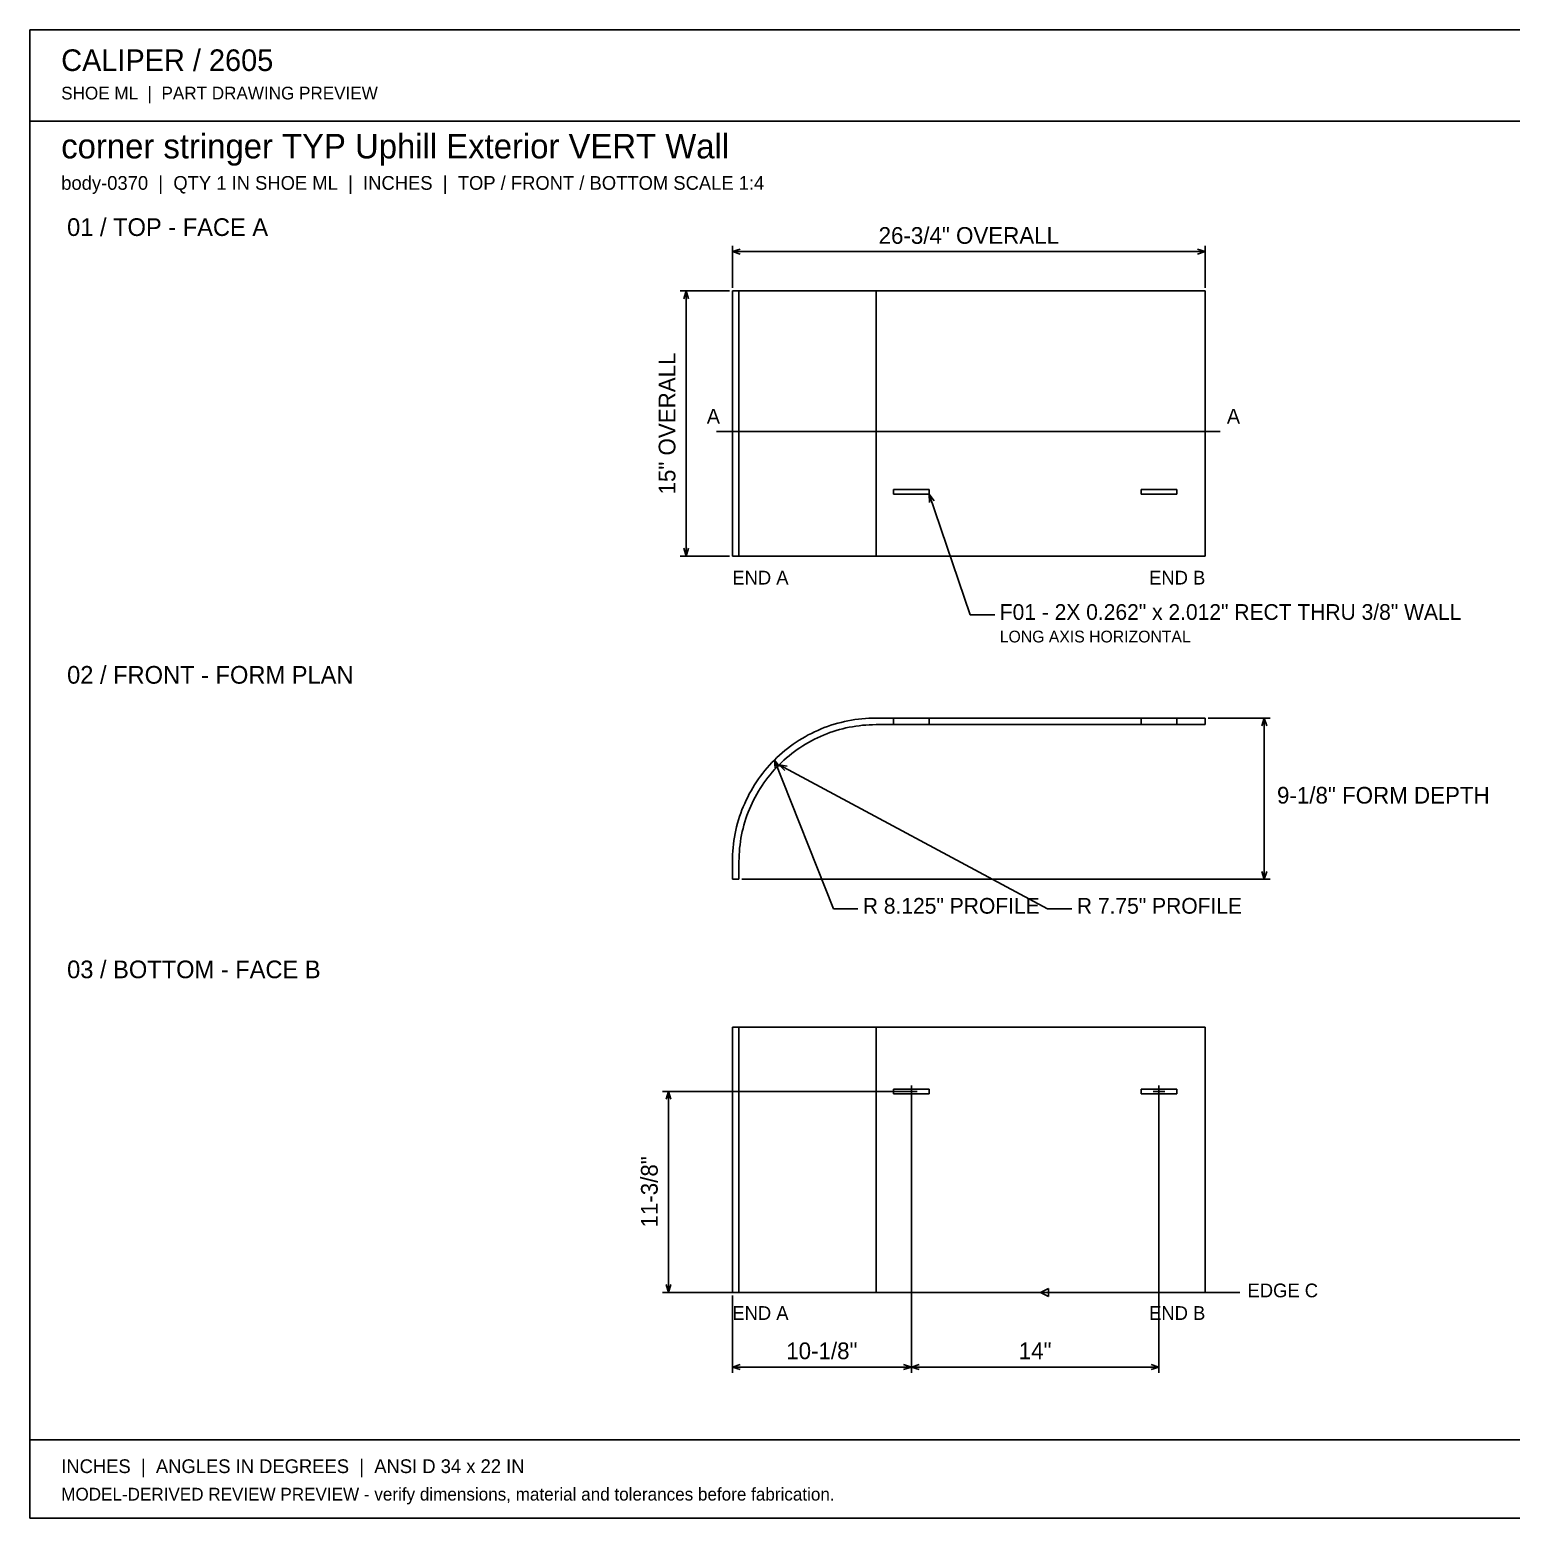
# Model space of a CAD drawing. Header units: inches. Extents: x 2 to 134, y 2 to 86.
# Drawn here: x 1.9 to 85.7, y 1.9 to 86.1 of the extents above; entities that cross this region are included whole.
import ezdxf
from ezdxf.enums import TextEntityAlignment as Align

# ---------------------------------------------------------------- set-up
doc = ezdxf.new("R2010")
doc.units = ezdxf.units.IN
doc.header["$MEASUREMENT"] = 0

msp = doc.modelspace()

# ---------------------------------------------------------------- linework, layer by layer
at = {"layer": 'ANNOTATION'}
for p, q in [((41.625, 71.5), (41.625, 73.889)), ((41.625, 73.556), (42.069, 73.694)), ((41.625, 73.556), (68.375, 73.556)), ((42.069, 73.417), (41.625, 73.556)), ((67.931, 73.694), (68.375, 73.556)), ((68.375, 73.556), (67.931, 73.417)), ((68.375, 71.5), (68.375, 73.889)), ((41.458, 71.333), (38.681, 71.333)), ((38.875, 70.889), (39.014, 71.333)), ((39.014, 71.333), (39.014, 56.333)), ((39.014, 71.333), (39.153, 70.889)), ((40.736, 63.383), (69.208, 63.383)), ((52.756, 59.827), (55.083, 53)), ((52.768, 59.362), (52.756, 59.827)), ((52.756, 59.827), (53.031, 59.451)), ((39.014, 56.333), (38.875, 56.778)), ((39.153, 56.778), (39.014, 56.333)), ((41.458, 56.333), (38.681, 56.333)), ((55.083, 53), (56.472, 53)), ((68.542, 47.167), (72.042, 47.167)), ((71.569, 46.722), (71.708, 47.167)), ((71.708, 47.167), (71.708, 38.042)), ((71.708, 47.167), (71.847, 46.722)), ((44.005, 44.787), (47.338, 36.375)), ((44.039, 44.323), (44.005, 44.787)), ((44.005, 44.787), (44.298, 44.425)), ((44.27, 44.522), (59.444, 36.375)), ((44.596, 44.189), (44.27, 44.522)), ((44.27, 44.522), (44.727, 44.434)), ((42.167, 38.042), (72.042, 38.042)), ((71.708, 38.042), (71.569, 38.486)), ((71.847, 38.486), (71.708, 38.042)), ((47.338, 36.375), (48.727, 36.375)), ((59.444, 36.375), (60.833, 36.375)), ((51.75, 26.375), (51.75, 25.708)), ((65.75, 26.375), (65.75, 25.708)), ((51.583, 26.042), (37.681, 26.042)), ((37.875, 25.597), (38.014, 26.042)), ((38.014, 26.042), (38.014, 14.667)), ((38.014, 26.042), (38.153, 25.597)), ((51.417, 26.042), (52.083, 26.042)), ((51.75, 25.875), (51.75, 10.111)), ((51.75, 25.875), (51.75, 10.111)), ((65.417, 26.042), (66.083, 26.042)), ((65.75, 25.875), (65.75, 10.111)), ((58.896, 14.667), (37.681, 14.667)), ((38.014, 14.667), (37.875, 15.111)), ((38.153, 15.111), (38.014, 14.667)), ((41.625, 14.5), (41.625, 10.111)), ((59.063, 14.667), (59.507, 14.889)), ((59.063, 14.667), (70.319, 14.667)), ((59.507, 14.444), (59.063, 14.667)), ((59.507, 14.889), (59.507, 14.444)), ((41.625, 10.444), (42.069, 10.583)), ((41.625, 10.444), (51.75, 10.444)), ((42.069, 10.306), (41.625, 10.444)), ((51.306, 10.583), (51.75, 10.444)), ((51.75, 10.444), (51.306, 10.306)), ((51.75, 10.444), (52.194, 10.583)), ((51.75, 10.444), (65.75, 10.444)), ((52.194, 10.306), (51.75, 10.444)), ((65.306, 10.583), (65.75, 10.444)), ((65.75, 10.444), (65.306, 10.306))]:
    msp.add_line(p, q, dxfattribs=at)
at = {"layer": 'OUTLINE'}
for p, q in [((1.889, 86.111), (134.111, 86.111)), ((1.889, 1.889), (1.889, 86.111)), ((1.889, 80.944), (134.111, 80.944)), ((41.625, 71.333), (41.627, 71.333)), ((41.625, 71.333), (41.625, 56.333)), ((41.625, 71.333), (42, 71.333)), ((41.625, 71.333), (41.625, 56.333)), ((41.627, 71.333), (41.635, 71.333)), ((41.635, 71.333), (41.647, 71.333)), ((41.647, 71.333), (41.664, 71.333)), ((41.664, 71.333), (41.686, 71.333)), ((41.686, 71.333), (41.713, 71.333)), ((41.713, 71.333), (41.745, 71.333)), ((41.745, 71.333), (41.781, 71.333)), ((41.781, 71.333), (41.822, 71.333)), ((41.822, 71.333), (41.868, 71.333)), ((41.868, 71.333), (41.919, 71.333)), ((41.919, 71.333), (41.975, 71.333)), ((41.975, 71.333), (42.035, 71.333)), ((42, 71.333), (42.002, 71.333)), ((42, 71.333), (42, 56.333)), ((42, 71.333), (42, 56.333)), ((42.002, 71.333), (42.009, 71.333)), ((42.009, 71.333), (42.021, 71.333)), ((42.021, 71.333), (42.037, 71.333)), ((42.035, 71.333), (42.1, 71.333)), ((42.037, 71.333), (42.058, 71.333)), ((42.058, 71.333), (42.084, 71.333)), ((42.084, 71.333), (42.114, 71.333)), ((42.1, 71.333), (42.169, 71.333)), ((42.114, 71.333), (42.149, 71.333)), ((42.149, 71.333), (42.188, 71.333)), ((42.169, 71.333), (42.243, 71.333)), ((42.188, 71.333), (42.232, 71.333)), ((42.232, 71.333), (42.281, 71.333)), ((42.243, 71.333), (42.322, 71.333)), ((42.281, 71.333), (42.334, 71.333)), ((42.322, 71.333), (42.405, 71.333)), ((42.334, 71.333), (42.391, 71.333)), ((42.391, 71.333), (42.453, 71.333)), ((42.405, 71.333), (42.493, 71.333)), ((42.453, 71.333), (42.519, 71.333)), ((42.493, 71.333), (42.584, 71.333)), ((42.519, 71.333), (42.59, 71.333)), ((42.584, 71.333), (42.681, 71.333)), ((42.59, 71.333), (42.665, 71.333)), ((42.665, 71.333), (42.744, 71.333)), ((42.681, 71.333), (42.781, 71.333)), ((42.744, 71.333), (42.828, 71.333)), ((42.781, 71.333), (42.886, 71.333)), ((42.828, 71.333), (42.915, 71.333)), ((42.886, 71.333), (42.994, 71.333)), ((42.915, 71.333), (43.007, 71.333)), ((42.994, 71.333), (43.107, 71.333)), ((43.007, 71.333), (43.103, 71.333)), ((43.103, 71.333), (43.202, 71.333)), ((43.107, 71.333), (43.224, 71.333)), ((43.202, 71.333), (43.306, 71.333)), ((43.224, 71.333), (43.345, 71.333)), ((43.306, 71.333), (43.414, 71.333)), ((43.345, 71.333), (43.469, 71.333)), ((43.414, 71.333), (43.525, 71.333)), ((43.469, 71.333), (43.598, 71.333)), ((43.525, 71.333), (43.64, 71.333)), ((43.598, 71.333), (43.73, 71.333)), ((43.64, 71.333), (43.759, 71.333)), ((43.73, 71.333), (43.865, 71.333)), ((43.759, 71.333), (43.882, 71.333)), ((43.865, 71.333), (44.005, 71.333)), ((43.882, 71.333), (44.008, 71.333)), ((44.005, 71.333), (44.147, 71.333)), ((44.008, 71.333), (44.137, 71.333)), ((44.137, 71.333), (44.27, 71.333)), ((44.147, 71.333), (44.294, 71.333)), ((44.27, 71.333), (44.406, 71.333)), ((44.294, 71.333), (44.443, 71.333)), ((44.406, 71.333), (44.545, 71.333)), ((44.443, 71.333), (44.596, 71.333)), ((44.545, 71.333), (44.688, 71.333)), ((44.596, 71.333), (44.751, 71.333)), ((44.688, 71.333), (44.833, 71.333)), ((44.751, 71.333), (44.91, 71.333)), ((44.833, 71.333), (44.982, 71.333)), ((44.91, 71.333), (45.072, 71.333)), ((44.982, 71.333), (45.133, 71.333)), ((45.072, 71.333), (45.236, 71.333)), ((45.133, 71.333), (45.287, 71.333)), ((45.236, 71.333), (45.403, 71.333)), ((45.287, 71.333), (45.444, 71.333)), ((45.403, 71.333), (45.573, 71.333)), ((45.444, 71.333), (45.604, 71.333)), ((45.573, 71.333), (45.745, 71.333)), ((45.604, 71.333), (45.766, 71.333)), ((45.745, 71.333), (45.92, 71.333)), ((45.766, 71.333), (45.93, 71.333)), ((45.92, 71.333), (46.097, 71.333)), ((45.93, 71.333), (46.097, 71.333)), ((46.097, 71.333), (46.276, 71.333)), ((46.097, 71.333), (46.266, 71.333)), ((46.266, 71.333), (46.436, 71.333)), ((46.276, 71.333), (46.457, 71.333)), ((46.436, 71.333), (46.609, 71.333)), ((46.457, 71.333), (46.641, 71.333)), ((46.609, 71.333), (46.784, 71.333)), ((46.641, 71.333), (46.826, 71.333)), ((46.784, 71.333), (46.961, 71.333)), ((46.826, 71.333), (47.013, 71.333)), ((46.961, 71.333), (47.139, 71.333)), ((47.013, 71.333), (47.201, 71.333)), ((47.139, 71.333), (47.319, 71.333)), ((47.201, 71.333), (47.391, 71.333)), ((47.319, 71.333), (47.5, 71.333)), ((47.391, 71.333), (47.583, 71.333)), ((47.5, 71.333), (47.683, 71.333)), ((47.583, 71.333), (47.776, 71.333)), ((47.683, 71.333), (47.867, 71.333)), ((47.776, 71.333), (47.97, 71.333)), ((47.867, 71.333), (48.052, 71.333)), ((47.97, 71.333), (48.165, 71.333)), ((48.052, 71.333), (48.238, 71.333)), ((48.165, 71.333), (48.361, 71.333)), ((48.238, 71.333), (48.425, 71.333)), ((48.361, 71.333), (48.558, 71.333)), ((48.425, 71.333), (48.613, 71.333)), ((48.558, 71.333), (48.755, 71.333)), ((48.613, 71.333), (48.801, 71.333)), ((48.755, 71.333), (48.954, 71.333)), ((48.801, 71.333), (48.99, 71.333)), ((48.954, 71.333), (49.152, 71.333)), ((48.99, 71.333), (49.18, 71.333)), ((49.152, 71.333), (49.351, 71.333)), ((49.18, 71.333), (49.37, 71.333)), ((49.351, 71.333), (49.551, 71.333)), ((49.37, 71.333), (49.56, 71.333)), ((49.551, 71.333), (49.75, 71.333)), ((49.56, 71.333), (49.75, 71.333)), ((49.75, 71.333), (49.75, 56.333)), ((68.375, 71.333), (49.75, 71.333)), ((68.375, 71.333), (49.75, 71.333)), ((49.75, 71.333), (49.75, 56.333)), ((68.375, 71.333), (68.375, 56.333)), ((68.375, 71.333), (68.375, 56.333)), ((50.744, 60.089), (52.756, 60.089)), ((50.744, 59.827), (50.744, 60.089)), ((50.744, 59.827), (50.744, 60.089)), ((50.744, 60.089), (52.756, 60.089)), ((50.744, 59.827), (52.756, 59.827)), ((50.744, 59.827), (52.756, 59.827)), ((52.756, 59.827), (52.756, 60.089)), ((52.756, 59.827), (52.756, 60.089)), ((64.744, 59.827), (64.744, 60.089)), ((64.744, 59.827), (64.744, 60.089)), ((64.744, 60.089), (66.756, 60.089)), ((64.744, 60.089), (66.756, 60.089)), ((64.744, 59.827), (66.756, 59.827)), ((64.744, 59.827), (66.756, 59.827)), ((66.756, 59.827), (66.756, 60.089)), ((66.756, 59.827), (66.756, 60.089)), ((41.625, 56.333), (41.627, 56.333)), ((41.625, 56.333), (42, 56.333)), ((41.627, 56.333), (41.635, 56.333)), ((41.635, 56.333), (41.647, 56.333)), ((41.647, 56.333), (41.664, 56.333)), ((41.664, 56.333), (41.686, 56.333)), ((41.686, 56.333), (41.713, 56.333)), ((41.713, 56.333), (41.745, 56.333)), ((41.745, 56.333), (41.781, 56.333)), ((41.781, 56.333), (41.822, 56.333)), ((41.822, 56.333), (41.868, 56.333)), ((41.868, 56.333), (41.919, 56.333)), ((41.919, 56.333), (41.975, 56.333)), ((41.975, 56.333), (42.035, 56.333)), ((42, 56.333), (42.002, 56.333)), ((42.002, 56.333), (42.009, 56.333)), ((42.009, 56.333), (42.021, 56.333)), ((42.021, 56.333), (42.037, 56.333)), ((42.035, 56.333), (42.1, 56.333)), ((42.037, 56.333), (42.058, 56.333)), ((42.058, 56.333), (42.084, 56.333)), ((42.084, 56.333), (42.114, 56.333)), ((42.1, 56.333), (42.169, 56.333)), ((42.114, 56.333), (42.149, 56.333)), ((42.149, 56.333), (42.188, 56.333)), ((42.169, 56.333), (42.243, 56.333)), ((42.188, 56.333), (42.232, 56.333)), ((42.232, 56.333), (42.281, 56.333)), ((42.243, 56.333), (42.322, 56.333)), ((42.281, 56.333), (42.334, 56.333)), ((42.322, 56.333), (42.405, 56.333)), ((42.334, 56.333), (42.391, 56.333)), ((42.391, 56.333), (42.453, 56.333)), ((42.405, 56.333), (42.493, 56.333)), ((42.453, 56.333), (42.519, 56.333)), ((42.493, 56.333), (42.584, 56.333)), ((42.519, 56.333), (42.59, 56.333)), ((42.584, 56.333), (42.681, 56.333)), ((42.59, 56.333), (42.665, 56.333)), ((42.665, 56.333), (42.744, 56.333)), ((42.681, 56.333), (42.781, 56.333)), ((42.744, 56.333), (42.828, 56.333)), ((42.781, 56.333), (42.886, 56.333)), ((42.828, 56.333), (42.915, 56.333)), ((42.886, 56.333), (42.994, 56.333)), ((42.915, 56.333), (43.007, 56.333)), ((42.994, 56.333), (43.107, 56.333)), ((43.007, 56.333), (43.103, 56.333)), ((43.103, 56.333), (43.202, 56.333)), ((43.107, 56.333), (43.224, 56.333)), ((43.202, 56.333), (43.306, 56.333)), ((43.224, 56.333), (43.345, 56.333)), ((43.306, 56.333), (43.414, 56.333)), ((43.345, 56.333), (43.469, 56.333)), ((43.414, 56.333), (43.525, 56.333)), ((43.469, 56.333), (43.598, 56.333)), ((43.525, 56.333), (43.64, 56.333)), ((43.598, 56.333), (43.73, 56.333)), ((43.64, 56.333), (43.759, 56.333)), ((43.73, 56.333), (43.865, 56.333)), ((43.759, 56.333), (43.882, 56.333)), ((43.865, 56.333), (44.005, 56.333)), ((43.882, 56.333), (44.008, 56.333)), ((44.005, 56.333), (44.147, 56.333)), ((44.008, 56.333), (44.137, 56.333)), ((44.137, 56.333), (44.27, 56.333)), ((44.147, 56.333), (44.294, 56.333)), ((44.27, 56.333), (44.406, 56.333)), ((44.294, 56.333), (44.443, 56.333)), ((44.406, 56.333), (44.545, 56.333)), ((44.443, 56.333), (44.596, 56.333)), ((44.545, 56.333), (44.688, 56.333)), ((44.596, 56.333), (44.751, 56.333)), ((44.688, 56.333), (44.833, 56.333)), ((44.751, 56.333), (44.91, 56.333)), ((44.833, 56.333), (44.982, 56.333)), ((44.91, 56.333), (45.072, 56.333)), ((44.982, 56.333), (45.133, 56.333)), ((45.072, 56.333), (45.236, 56.333)), ((45.133, 56.333), (45.287, 56.333)), ((45.236, 56.333), (45.403, 56.333)), ((45.287, 56.333), (45.444, 56.333)), ((45.403, 56.333), (45.573, 56.333)), ((45.444, 56.333), (45.604, 56.333)), ((45.573, 56.333), (45.745, 56.333)), ((45.604, 56.333), (45.766, 56.333)), ((45.745, 56.333), (45.92, 56.333)), ((45.766, 56.333), (45.93, 56.333)), ((45.92, 56.333), (46.097, 56.333)), ((45.93, 56.333), (46.097, 56.333)), ((46.097, 56.333), (46.266, 56.333)), ((46.097, 56.333), (46.276, 56.333)), ((46.266, 56.333), (46.436, 56.333)), ((46.276, 56.333), (46.457, 56.333)), ((46.436, 56.333), (46.609, 56.333)), ((46.457, 56.333), (46.641, 56.333)), ((46.609, 56.333), (46.784, 56.333)), ((46.641, 56.333), (46.826, 56.333)), ((46.784, 56.333), (46.961, 56.333)), ((46.826, 56.333), (47.013, 56.333)), ((46.961, 56.333), (47.139, 56.333)), ((47.013, 56.333), (47.201, 56.333)), ((47.139, 56.333), (47.319, 56.333)), ((47.201, 56.333), (47.391, 56.333)), ((47.319, 56.333), (47.5, 56.333)), ((47.391, 56.333), (47.583, 56.333)), ((47.5, 56.333), (47.683, 56.333)), ((47.583, 56.333), (47.776, 56.333)), ((47.683, 56.333), (47.867, 56.333)), ((47.776, 56.333), (47.97, 56.333)), ((47.867, 56.333), (48.052, 56.333)), ((47.97, 56.333), (48.165, 56.333)), ((48.052, 56.333), (48.238, 56.333)), ((48.165, 56.333), (48.361, 56.333)), ((48.238, 56.333), (48.425, 56.333)), ((48.361, 56.333), (48.558, 56.333)), ((48.425, 56.333), (48.613, 56.333)), ((48.558, 56.333), (48.755, 56.333)), ((48.613, 56.333), (48.801, 56.333)), ((48.755, 56.333), (48.954, 56.333)), ((48.801, 56.333), (48.99, 56.333)), ((48.954, 56.333), (49.152, 56.333)), ((48.99, 56.333), (49.18, 56.333)), ((49.152, 56.333), (49.351, 56.333)), ((49.18, 56.333), (49.37, 56.333)), ((49.351, 56.333), (49.551, 56.333)), ((49.37, 56.333), (49.56, 56.333)), ((49.551, 56.333), (49.75, 56.333)), ((49.56, 56.333), (49.75, 56.333)), ((68.375, 56.333), (49.75, 56.333)), ((68.375, 56.333), (49.75, 56.333)), ((49.551, 47.164), (49.75, 47.167)), ((49.551, 47.164), (49.75, 47.167)), ((68.375, 47.167), (49.75, 47.167)), ((68.375, 47.167), (49.75, 47.167)), ((50.744, 46.792), (50.744, 47.167)), ((50.744, 46.792), (50.744, 47.167)), ((50.744, 47.167), (52.756, 47.167)), ((50.744, 47.167), (52.756, 47.167)), ((52.756, 46.792), (52.756, 47.167)), ((52.756, 46.792), (52.756, 47.167)), ((64.744, 47.167), (66.756, 47.167)), ((64.744, 46.792), (64.744, 47.167)), ((64.744, 46.792), (64.744, 47.167)), ((64.744, 47.167), (66.756, 47.167)), ((66.756, 46.792), (66.756, 47.167)), ((66.756, 46.792), (66.756, 47.167)), ((68.375, 47.167), (68.375, 46.792)), ((68.375, 47.167), (68.375, 46.792)), ((46.097, 46.299), (46.276, 46.387)), ((46.097, 46.299), (46.276, 46.387)), ((46.276, 46.387), (46.457, 46.47)), ((46.276, 46.387), (46.457, 46.47)), ((46.457, 46.47), (46.641, 46.548)), ((46.457, 46.47), (46.641, 46.548)), ((46.641, 46.548), (46.826, 46.622)), ((46.641, 46.548), (46.826, 46.622)), ((46.826, 46.622), (47.013, 46.692)), ((46.826, 46.622), (47.013, 46.692)), ((46.961, 46.272), (47.139, 46.339)), ((46.961, 46.272), (47.139, 46.339)), ((47.013, 46.692), (47.201, 46.757)), ((47.013, 46.692), (47.201, 46.757)), ((47.139, 46.339), (47.319, 46.401)), ((47.139, 46.339), (47.319, 46.401)), ((47.201, 46.757), (47.391, 46.817)), ((47.201, 46.757), (47.391, 46.817)), ((47.319, 46.401), (47.5, 46.458)), ((47.319, 46.401), (47.5, 46.458)), ((47.391, 46.817), (47.583, 46.872)), ((47.391, 46.817), (47.583, 46.872)), ((47.5, 46.458), (47.683, 46.511)), ((47.5, 46.458), (47.683, 46.511)), ((47.583, 46.872), (47.776, 46.923)), ((47.583, 46.872), (47.776, 46.923)), ((47.683, 46.511), (47.867, 46.559)), ((47.683, 46.511), (47.867, 46.559)), ((47.776, 46.923), (47.97, 46.969)), ((47.776, 46.923), (47.97, 46.969)), ((47.867, 46.559), (48.052, 46.603)), ((47.867, 46.559), (48.052, 46.603)), ((47.97, 46.969), (48.165, 47.011)), ((47.97, 46.969), (48.165, 47.011)), ((48.052, 46.603), (48.238, 46.643)), ((48.052, 46.603), (48.238, 46.643)), ((48.165, 47.011), (48.361, 47.047)), ((48.165, 47.011), (48.361, 47.047)), ((48.238, 46.643), (48.425, 46.678)), ((48.238, 46.643), (48.425, 46.678)), ((48.361, 47.047), (48.558, 47.079)), ((48.361, 47.047), (48.558, 47.079)), ((48.425, 46.678), (48.613, 46.708)), ((48.425, 46.678), (48.613, 46.708)), ((48.558, 47.079), (48.755, 47.106)), ((48.558, 47.079), (48.755, 47.106)), ((48.613, 46.708), (48.801, 46.733)), ((48.613, 46.708), (48.801, 46.733)), ((48.755, 47.106), (48.954, 47.128)), ((48.755, 47.106), (48.954, 47.128)), ((48.801, 46.733), (48.99, 46.754)), ((48.801, 46.733), (48.99, 46.754)), ((48.954, 47.128), (49.152, 47.145)), ((48.954, 47.128), (49.152, 47.145)), ((48.99, 46.754), (49.18, 46.771)), ((48.99, 46.754), (49.18, 46.771)), ((49.152, 47.145), (49.351, 47.157)), ((49.152, 47.145), (49.351, 47.157)), ((49.18, 46.771), (49.37, 46.782)), ((49.18, 46.771), (49.37, 46.782)), ((49.351, 47.157), (49.551, 47.164)), ((49.351, 47.157), (49.551, 47.164)), ((49.37, 46.782), (49.56, 46.789)), ((49.37, 46.782), (49.56, 46.789)), ((49.56, 46.789), (49.75, 46.792)), ((49.56, 46.789), (49.75, 46.792)), ((68.375, 46.792), (49.75, 46.792)), ((68.375, 46.792), (49.75, 46.792)), ((50.744, 46.792), (52.756, 46.792)), ((50.744, 46.792), (52.756, 46.792)), ((64.744, 46.792), (66.756, 46.792)), ((64.744, 46.792), (66.756, 46.792)), ((44.751, 45.447), (44.91, 45.568)), ((44.751, 45.447), (44.91, 45.568)), ((44.91, 45.568), (45.072, 45.685)), ((44.91, 45.568), (45.072, 45.685)), ((45.072, 45.685), (45.236, 45.797)), ((45.072, 45.685), (45.236, 45.797)), ((45.236, 45.797), (45.403, 45.906)), ((45.236, 45.797), (45.403, 45.906)), ((45.287, 45.378), (45.444, 45.486)), ((45.287, 45.378), (45.444, 45.486)), ((45.403, 45.906), (45.573, 46.011)), ((45.403, 45.906), (45.573, 46.011)), ((45.444, 45.486), (45.604, 45.589)), ((45.444, 45.486), (45.604, 45.589)), ((45.573, 46.011), (45.745, 46.111)), ((45.573, 46.011), (45.745, 46.111)), ((45.604, 45.589), (45.766, 45.689)), ((45.604, 45.589), (45.766, 45.689)), ((45.745, 46.111), (45.92, 46.207)), ((45.745, 46.111), (45.92, 46.207)), ((45.766, 45.689), (45.93, 45.785)), ((45.766, 45.689), (45.93, 45.785)), ((45.92, 46.207), (46.097, 46.299)), ((45.92, 46.207), (46.097, 46.299)), ((45.93, 45.785), (46.097, 45.877)), ((45.93, 45.785), (46.097, 45.877)), ((46.097, 45.877), (46.266, 45.964)), ((46.097, 45.877), (46.266, 45.964)), ((46.266, 45.964), (46.436, 46.048)), ((46.266, 45.964), (46.436, 46.048)), ((46.436, 46.048), (46.609, 46.127)), ((46.436, 46.048), (46.609, 46.127)), ((46.609, 46.127), (46.784, 46.202)), ((46.609, 46.127), (46.784, 46.202)), ((46.784, 46.202), (46.961, 46.272)), ((46.784, 46.202), (46.961, 46.272)), ((43.73, 44.498), (43.865, 44.644)), ((43.73, 44.498), (43.865, 44.644)), ((43.865, 44.644), (44.005, 44.787)), ((43.865, 44.644), (44.005, 44.787)), ((44.005, 44.787), (44.147, 44.926)), ((44.005, 44.787), (44.147, 44.926)), ((44.147, 44.926), (44.294, 45.062)), ((44.147, 44.926), (44.294, 45.062)), ((44.27, 44.522), (44.406, 44.655)), ((44.27, 44.522), (44.406, 44.655)), ((44.294, 45.062), (44.443, 45.194)), ((44.294, 45.062), (44.443, 45.194)), ((44.406, 44.655), (44.545, 44.784)), ((44.406, 44.655), (44.545, 44.784)), ((44.443, 45.194), (44.596, 45.322)), ((44.443, 45.194), (44.596, 45.322)), ((44.545, 44.784), (44.688, 44.91)), ((44.545, 44.784), (44.688, 44.91)), ((44.596, 45.322), (44.751, 45.447)), ((44.596, 45.322), (44.751, 45.447)), ((44.688, 44.91), (44.833, 45.032)), ((44.688, 44.91), (44.833, 45.032)), ((44.833, 45.032), (44.982, 45.151)), ((44.833, 45.032), (44.982, 45.151)), ((44.982, 45.151), (45.133, 45.267)), ((44.982, 45.151), (45.133, 45.267)), ((45.133, 45.267), (45.287, 45.378)), ((45.133, 45.267), (45.287, 45.378)), ((43.107, 43.72), (43.224, 43.882)), ((43.107, 43.72), (43.224, 43.882)), ((43.224, 43.882), (43.345, 44.04)), ((43.224, 43.882), (43.345, 44.04)), ((43.345, 44.04), (43.469, 44.196)), ((43.345, 44.04), (43.469, 44.196)), ((43.469, 44.196), (43.598, 44.349)), ((43.469, 44.196), (43.598, 44.349)), ((43.525, 43.658), (43.64, 43.81)), ((43.525, 43.658), (43.64, 43.81)), ((43.598, 44.349), (43.73, 44.498)), ((43.598, 44.349), (43.73, 44.498)), ((43.64, 43.81), (43.759, 43.958)), ((43.64, 43.81), (43.759, 43.958)), ((43.759, 43.958), (43.882, 44.104)), ((43.759, 43.958), (43.882, 44.104)), ((43.882, 44.104), (44.008, 44.246)), ((43.882, 44.104), (44.008, 44.246)), ((44.008, 44.246), (44.137, 44.386)), ((44.008, 44.246), (44.137, 44.386)), ((44.137, 44.386), (44.27, 44.522)), ((44.137, 44.386), (44.27, 44.522)), ((42.584, 42.872), (42.681, 43.046)), ((42.584, 42.872), (42.681, 43.046)), ((42.681, 43.046), (42.781, 43.219)), ((42.681, 43.046), (42.781, 43.219)), ((42.781, 43.219), (42.886, 43.389)), ((42.781, 43.219), (42.886, 43.389)), ((42.886, 43.389), (42.994, 43.556)), ((42.886, 43.389), (42.994, 43.556)), ((42.994, 43.556), (43.107, 43.72)), ((42.994, 43.556), (43.107, 43.72)), ((43.007, 42.862), (43.103, 43.026)), ((43.007, 42.862), (43.103, 43.026)), ((43.103, 43.026), (43.202, 43.188)), ((43.103, 43.026), (43.202, 43.188)), ((43.202, 43.188), (43.306, 43.347)), ((43.202, 43.188), (43.306, 43.347)), ((43.306, 43.347), (43.414, 43.504)), ((43.306, 43.347), (43.414, 43.504)), ((43.414, 43.504), (43.525, 43.658)), ((43.414, 43.504), (43.525, 43.658)), ((42.169, 41.966), (42.243, 42.151)), ((42.169, 41.966), (42.243, 42.151)), ((42.243, 42.151), (42.322, 42.334)), ((42.243, 42.151), (42.322, 42.334)), ((42.322, 42.334), (42.405, 42.516)), ((42.322, 42.334), (42.405, 42.516)), ((42.405, 42.516), (42.493, 42.695)), ((42.405, 42.516), (42.493, 42.695)), ((42.493, 42.695), (42.584, 42.872)), ((42.493, 42.695), (42.584, 42.872)), ((42.59, 42.007), (42.665, 42.182)), ((42.59, 42.007), (42.665, 42.182)), ((42.665, 42.182), (42.744, 42.355)), ((42.665, 42.182), (42.744, 42.355)), ((42.744, 42.355), (42.828, 42.526)), ((42.744, 42.355), (42.828, 42.526)), ((42.828, 42.526), (42.915, 42.695)), ((42.828, 42.526), (42.915, 42.695)), ((42.915, 42.695), (43.007, 42.862)), ((42.915, 42.695), (43.007, 42.862)), ((41.919, 41.209), (41.975, 41.4)), ((41.919, 41.209), (41.975, 41.4)), ((41.975, 41.4), (42.035, 41.59)), ((41.975, 41.4), (42.035, 41.59)), ((42.035, 41.59), (42.1, 41.779)), ((42.035, 41.59), (42.1, 41.779)), ((42.1, 41.779), (42.169, 41.966)), ((42.1, 41.779), (42.169, 41.966)), ((42.281, 41.109), (42.334, 41.291)), ((42.281, 41.109), (42.334, 41.291)), ((42.334, 41.291), (42.391, 41.473)), ((42.334, 41.291), (42.391, 41.473)), ((42.391, 41.473), (42.453, 41.653)), ((42.391, 41.473), (42.453, 41.653)), ((42.453, 41.653), (42.519, 41.831)), ((42.453, 41.653), (42.519, 41.831)), ((42.519, 41.831), (42.59, 42.007)), ((42.519, 41.831), (42.59, 42.007)), ((41.713, 40.234), (41.745, 40.431)), ((41.713, 40.234), (41.745, 40.431)), ((41.745, 40.431), (41.781, 40.627)), ((41.745, 40.431), (41.781, 40.627)), ((41.781, 40.627), (41.822, 40.822)), ((41.781, 40.627), (41.822, 40.822)), ((41.822, 40.822), (41.868, 41.016)), ((41.822, 40.822), (41.868, 41.016)), ((41.868, 41.016), (41.919, 41.209)), ((41.868, 41.016), (41.919, 41.209)), ((42.114, 40.367), (42.149, 40.554)), ((42.114, 40.367), (42.149, 40.554)), ((42.149, 40.554), (42.188, 40.74)), ((42.149, 40.554), (42.188, 40.74)), ((42.188, 40.74), (42.232, 40.925)), ((42.188, 40.74), (42.232, 40.925)), ((42.232, 40.925), (42.281, 41.109)), ((42.232, 40.925), (42.281, 41.109)), ((41.635, 39.44), (41.647, 39.639)), ((41.635, 39.44), (41.647, 39.639)), ((41.647, 39.639), (41.664, 39.838)), ((41.647, 39.639), (41.664, 39.838)), ((41.664, 39.838), (41.686, 40.036)), ((41.664, 39.838), (41.686, 40.036)), ((41.686, 40.036), (41.713, 40.234)), ((41.686, 40.036), (41.713, 40.234)), ((42.009, 39.422), (42.021, 39.612)), ((42.009, 39.422), (42.021, 39.612)), ((42.021, 39.612), (42.037, 39.801)), ((42.021, 39.612), (42.037, 39.801)), ((42.037, 39.801), (42.058, 39.99)), ((42.037, 39.801), (42.058, 39.99)), ((42.058, 39.99), (42.084, 40.179)), ((42.058, 39.99), (42.084, 40.179)), ((42.084, 40.179), (42.114, 40.367)), ((42.084, 40.179), (42.114, 40.367)), ((41.625, 39.042), (41.627, 39.241)), ((41.625, 39.042), (41.627, 39.241)), ((41.625, 39.042), (41.625, 38.042)), ((41.625, 39.042), (41.625, 38.042)), ((41.627, 39.241), (41.635, 39.44)), ((41.627, 39.241), (41.635, 39.44)), ((42, 39.042), (42.002, 39.232)), ((42, 39.042), (42.002, 39.232)), ((42, 39.042), (42, 38.042)), ((42, 39.042), (42, 38.042)), ((42.002, 39.232), (42.009, 39.422)), ((42.002, 39.232), (42.009, 39.422)), ((41.625, 38.042), (42, 38.042)), ((41.625, 38.042), (42, 38.042)), ((41.625, 14.667), (41.625, 29.667)), ((41.625, 14.667), (41.625, 29.667)), ((41.625, 29.667), (41.627, 29.667)), ((41.625, 29.667), (42, 29.667)), ((41.627, 29.667), (41.635, 29.667)), ((41.635, 29.667), (41.647, 29.667)), ((41.647, 29.667), (41.664, 29.667)), ((41.664, 29.667), (41.686, 29.667)), ((41.686, 29.667), (41.713, 29.667)), ((41.713, 29.667), (41.745, 29.667)), ((41.745, 29.667), (41.781, 29.667)), ((41.781, 29.667), (41.822, 29.667)), ((41.822, 29.667), (41.868, 29.667)), ((41.868, 29.667), (41.919, 29.667)), ((41.919, 29.667), (41.975, 29.667)), ((41.975, 29.667), (42.035, 29.667)), ((42, 29.667), (42.002, 29.667)), ((42, 14.667), (42, 29.667)), ((42, 14.667), (42, 29.667)), ((42.002, 29.667), (42.009, 29.667)), ((42.009, 29.667), (42.021, 29.667)), ((42.021, 29.667), (42.037, 29.667)), ((42.035, 29.667), (42.1, 29.667)), ((42.037, 29.667), (42.058, 29.667)), ((42.058, 29.667), (42.084, 29.667)), ((42.084, 29.667), (42.114, 29.667)), ((42.1, 29.667), (42.169, 29.667)), ((42.114, 29.667), (42.149, 29.667)), ((42.149, 29.667), (42.188, 29.667)), ((42.169, 29.667), (42.243, 29.667)), ((42.188, 29.667), (42.232, 29.667)), ((42.232, 29.667), (42.281, 29.667)), ((42.243, 29.667), (42.322, 29.667)), ((42.281, 29.667), (42.334, 29.667)), ((42.322, 29.667), (42.405, 29.667)), ((42.334, 29.667), (42.391, 29.667)), ((42.391, 29.667), (42.453, 29.667)), ((42.405, 29.667), (42.493, 29.667)), ((42.453, 29.667), (42.519, 29.667)), ((42.493, 29.667), (42.584, 29.667)), ((42.519, 29.667), (42.59, 29.667)), ((42.584, 29.667), (42.681, 29.667)), ((42.59, 29.667), (42.665, 29.667)), ((42.665, 29.667), (42.744, 29.667)), ((42.681, 29.667), (42.781, 29.667)), ((42.744, 29.667), (42.828, 29.667)), ((42.781, 29.667), (42.886, 29.667)), ((42.828, 29.667), (42.915, 29.667)), ((42.886, 29.667), (42.994, 29.667)), ((42.915, 29.667), (43.007, 29.667)), ((42.994, 29.667), (43.107, 29.667)), ((43.007, 29.667), (43.103, 29.667)), ((43.103, 29.667), (43.202, 29.667)), ((43.107, 29.667), (43.224, 29.667)), ((43.202, 29.667), (43.306, 29.667)), ((43.224, 29.667), (43.345, 29.667)), ((43.306, 29.667), (43.414, 29.667)), ((43.345, 29.667), (43.469, 29.667)), ((43.414, 29.667), (43.525, 29.667)), ((43.469, 29.667), (43.598, 29.667)), ((43.525, 29.667), (43.64, 29.667)), ((43.598, 29.667), (43.73, 29.667)), ((43.64, 29.667), (43.759, 29.667)), ((43.73, 29.667), (43.865, 29.667)), ((43.759, 29.667), (43.882, 29.667)), ((43.865, 29.667), (44.005, 29.667)), ((43.882, 29.667), (44.008, 29.667)), ((44.005, 29.667), (44.147, 29.667)), ((44.008, 29.667), (44.137, 29.667)), ((44.137, 29.667), (44.27, 29.667)), ((44.147, 29.667), (44.294, 29.667)), ((44.27, 29.667), (44.406, 29.667)), ((44.294, 29.667), (44.443, 29.667)), ((44.406, 29.667), (44.545, 29.667)), ((44.443, 29.667), (44.596, 29.667)), ((44.545, 29.667), (44.688, 29.667)), ((44.596, 29.667), (44.751, 29.667)), ((44.688, 29.667), (44.833, 29.667)), ((44.751, 29.667), (44.91, 29.667)), ((44.833, 29.667), (44.982, 29.667)), ((44.91, 29.667), (45.072, 29.667)), ((44.982, 29.667), (45.133, 29.667)), ((45.072, 29.667), (45.236, 29.667)), ((45.133, 29.667), (45.287, 29.667)), ((45.236, 29.667), (45.403, 29.667)), ((45.287, 29.667), (45.444, 29.667)), ((45.403, 29.667), (45.573, 29.667)), ((45.444, 29.667), (45.604, 29.667)), ((45.573, 29.667), (45.745, 29.667)), ((45.604, 29.667), (45.766, 29.667)), ((45.745, 29.667), (45.92, 29.667)), ((45.766, 29.667), (45.93, 29.667)), ((45.92, 29.667), (46.097, 29.667)), ((45.93, 29.667), (46.097, 29.667)), ((46.097, 29.667), (46.266, 29.667)), ((46.097, 29.667), (46.276, 29.667)), ((46.266, 29.667), (46.436, 29.667)), ((46.276, 29.667), (46.457, 29.667)), ((46.436, 29.667), (46.609, 29.667)), ((46.457, 29.667), (46.641, 29.667)), ((46.609, 29.667), (46.784, 29.667)), ((46.641, 29.667), (46.826, 29.667)), ((46.784, 29.667), (46.961, 29.667)), ((46.826, 29.667), (47.013, 29.667)), ((46.961, 29.667), (47.139, 29.667)), ((47.013, 29.667), (47.201, 29.667)), ((47.139, 29.667), (47.319, 29.667)), ((47.201, 29.667), (47.391, 29.667)), ((47.319, 29.667), (47.5, 29.667)), ((47.391, 29.667), (47.583, 29.667)), ((47.5, 29.667), (47.683, 29.667)), ((47.583, 29.667), (47.776, 29.667)), ((47.683, 29.667), (47.867, 29.667)), ((47.776, 29.667), (47.97, 29.667)), ((47.867, 29.667), (48.052, 29.667)), ((47.97, 29.667), (48.165, 29.667)), ((48.052, 29.667), (48.238, 29.667)), ((48.165, 29.667), (48.361, 29.667)), ((48.238, 29.667), (48.425, 29.667)), ((48.361, 29.667), (48.558, 29.667)), ((48.425, 29.667), (48.613, 29.667)), ((48.558, 29.667), (48.755, 29.667)), ((48.613, 29.667), (48.801, 29.667)), ((48.755, 29.667), (48.954, 29.667)), ((48.801, 29.667), (48.99, 29.667)), ((48.954, 29.667), (49.152, 29.667)), ((48.99, 29.667), (49.18, 29.667)), ((49.152, 29.667), (49.351, 29.667)), ((49.18, 29.667), (49.37, 29.667)), ((49.351, 29.667), (49.551, 29.667)), ((49.37, 29.667), (49.56, 29.667)), ((49.551, 29.667), (49.75, 29.667)), ((49.56, 29.667), (49.75, 29.667)), ((68.375, 29.667), (49.75, 29.667)), ((49.75, 14.667), (49.75, 29.667)), ((68.375, 29.667), (49.75, 29.667)), ((49.75, 14.667), (49.75, 29.667)), ((68.375, 14.667), (68.375, 29.667)), ((68.375, 14.667), (68.375, 29.667)), ((50.744, 26.173), (50.744, 25.911)), ((50.744, 26.173), (52.756, 26.173)), ((50.744, 26.173), (50.744, 25.911)), ((50.744, 26.173), (52.756, 26.173)), ((52.756, 26.173), (52.756, 25.911)), ((52.756, 26.173), (52.756, 25.911)), ((64.744, 26.173), (66.756, 26.173)), ((64.744, 26.173), (64.744, 25.911)), ((64.744, 26.173), (64.744, 25.911)), ((64.744, 26.173), (66.756, 26.173)), ((66.756, 26.173), (66.756, 25.911)), ((66.756, 26.173), (66.756, 25.911)), ((50.744, 25.911), (52.756, 25.911)), ((50.744, 25.911), (52.756, 25.911)), ((64.744, 25.911), (66.756, 25.911)), ((64.744, 25.911), (66.756, 25.911)), ((41.625, 14.667), (41.627, 14.667)), ((41.625, 14.667), (42, 14.667)), ((41.627, 14.667), (41.635, 14.667)), ((41.635, 14.667), (41.647, 14.667)), ((41.647, 14.667), (41.664, 14.667)), ((41.664, 14.667), (41.686, 14.667)), ((41.686, 14.667), (41.713, 14.667)), ((41.713, 14.667), (41.745, 14.667)), ((41.745, 14.667), (41.781, 14.667)), ((41.781, 14.667), (41.822, 14.667)), ((41.822, 14.667), (41.868, 14.667)), ((41.868, 14.667), (41.919, 14.667)), ((41.919, 14.667), (41.975, 14.667)), ((41.975, 14.667), (42.035, 14.667)), ((42, 14.667), (42.002, 14.667)), ((42.002, 14.667), (42.009, 14.667)), ((42.009, 14.667), (42.021, 14.667)), ((42.021, 14.667), (42.037, 14.667)), ((42.035, 14.667), (42.1, 14.667)), ((42.037, 14.667), (42.058, 14.667)), ((42.058, 14.667), (42.084, 14.667)), ((42.084, 14.667), (42.114, 14.667)), ((42.1, 14.667), (42.169, 14.667)), ((42.114, 14.667), (42.149, 14.667)), ((42.149, 14.667), (42.188, 14.667)), ((42.169, 14.667), (42.243, 14.667)), ((42.188, 14.667), (42.232, 14.667)), ((42.232, 14.667), (42.281, 14.667)), ((42.243, 14.667), (42.322, 14.667)), ((42.281, 14.667), (42.334, 14.667)), ((42.322, 14.667), (42.405, 14.667)), ((42.334, 14.667), (42.391, 14.667)), ((42.391, 14.667), (42.453, 14.667)), ((42.405, 14.667), (42.493, 14.667)), ((42.453, 14.667), (42.519, 14.667)), ((42.493, 14.667), (42.584, 14.667)), ((42.519, 14.667), (42.59, 14.667)), ((42.584, 14.667), (42.681, 14.667)), ((42.59, 14.667), (42.665, 14.667)), ((42.665, 14.667), (42.744, 14.667)), ((42.681, 14.667), (42.781, 14.667)), ((42.744, 14.667), (42.828, 14.667)), ((42.781, 14.667), (42.886, 14.667)), ((42.828, 14.667), (42.915, 14.667)), ((42.886, 14.667), (42.994, 14.667)), ((42.915, 14.667), (43.007, 14.667)), ((42.994, 14.667), (43.107, 14.667)), ((43.007, 14.667), (43.103, 14.667)), ((43.103, 14.667), (43.202, 14.667)), ((43.107, 14.667), (43.224, 14.667)), ((43.202, 14.667), (43.306, 14.667)), ((43.224, 14.667), (43.345, 14.667)), ((43.306, 14.667), (43.414, 14.667)), ((43.345, 14.667), (43.469, 14.667)), ((43.414, 14.667), (43.525, 14.667)), ((43.469, 14.667), (43.598, 14.667)), ((43.525, 14.667), (43.64, 14.667)), ((43.598, 14.667), (43.73, 14.667)), ((43.64, 14.667), (43.759, 14.667)), ((43.73, 14.667), (43.865, 14.667)), ((43.759, 14.667), (43.882, 14.667)), ((43.865, 14.667), (44.005, 14.667)), ((43.882, 14.667), (44.008, 14.667)), ((44.005, 14.667), (44.147, 14.667)), ((44.008, 14.667), (44.137, 14.667)), ((44.137, 14.667), (44.27, 14.667)), ((44.147, 14.667), (44.294, 14.667)), ((44.27, 14.667), (44.406, 14.667)), ((44.294, 14.667), (44.443, 14.667)), ((44.406, 14.667), (44.545, 14.667)), ((44.443, 14.667), (44.596, 14.667)), ((44.545, 14.667), (44.688, 14.667)), ((44.596, 14.667), (44.751, 14.667)), ((44.688, 14.667), (44.833, 14.667)), ((44.751, 14.667), (44.91, 14.667)), ((44.833, 14.667), (44.982, 14.667)), ((44.91, 14.667), (45.072, 14.667)), ((44.982, 14.667), (45.133, 14.667)), ((45.072, 14.667), (45.236, 14.667)), ((45.133, 14.667), (45.287, 14.667)), ((45.236, 14.667), (45.403, 14.667)), ((45.287, 14.667), (45.444, 14.667)), ((45.403, 14.667), (45.573, 14.667)), ((45.444, 14.667), (45.604, 14.667)), ((45.573, 14.667), (45.745, 14.667)), ((45.604, 14.667), (45.766, 14.667)), ((45.745, 14.667), (45.92, 14.667)), ((45.766, 14.667), (45.93, 14.667)), ((45.92, 14.667), (46.097, 14.667)), ((45.93, 14.667), (46.097, 14.667)), ((46.097, 14.667), (46.276, 14.667)), ((46.097, 14.667), (46.266, 14.667)), ((46.266, 14.667), (46.436, 14.667)), ((46.276, 14.667), (46.457, 14.667)), ((46.436, 14.667), (46.609, 14.667)), ((46.457, 14.667), (46.641, 14.667)), ((46.609, 14.667), (46.784, 14.667)), ((46.641, 14.667), (46.826, 14.667)), ((46.784, 14.667), (46.961, 14.667)), ((46.826, 14.667), (47.013, 14.667)), ((46.961, 14.667), (47.139, 14.667)), ((47.013, 14.667), (47.201, 14.667)), ((47.139, 14.667), (47.319, 14.667)), ((47.201, 14.667), (47.391, 14.667)), ((47.319, 14.667), (47.5, 14.667)), ((47.391, 14.667), (47.583, 14.667)), ((47.5, 14.667), (47.683, 14.667)), ((47.583, 14.667), (47.776, 14.667)), ((47.683, 14.667), (47.867, 14.667)), ((47.776, 14.667), (47.97, 14.667)), ((47.867, 14.667), (48.052, 14.667)), ((47.97, 14.667), (48.165, 14.667)), ((48.052, 14.667), (48.238, 14.667)), ((48.165, 14.667), (48.361, 14.667)), ((48.238, 14.667), (48.425, 14.667)), ((48.361, 14.667), (48.558, 14.667)), ((48.425, 14.667), (48.613, 14.667)), ((48.558, 14.667), (48.755, 14.667)), ((48.613, 14.667), (48.801, 14.667)), ((48.755, 14.667), (48.954, 14.667)), ((48.801, 14.667), (48.99, 14.667)), ((48.954, 14.667), (49.152, 14.667)), ((48.99, 14.667), (49.18, 14.667)), ((49.152, 14.667), (49.351, 14.667)), ((49.18, 14.667), (49.37, 14.667)), ((49.351, 14.667), (49.551, 14.667)), ((49.37, 14.667), (49.56, 14.667)), ((49.551, 14.667), (49.75, 14.667)), ((49.56, 14.667), (49.75, 14.667)), ((68.375, 14.667), (49.75, 14.667)), ((68.375, 14.667), (49.75, 14.667)), ((1.889, 6.333), (134.111, 6.333)), ((134.111, 1.889), (1.889, 1.889))]:
    msp.add_line(p, q, dxfattribs=at)

# ---------------------------------------------------------------- texts
at = {"layer": 'ANNOTATION'}
for s, height, p in [('CALIPER / 2605', 1.22222, (3.667, 83.778)), ('SHOE ML  |  PART DRAWING PREVIEW', 0.72222, (3.667, 82.167)), ('corner stringer TYP Uphill Exterior VERT Wall', 1.38889, (3.667, 78.833)), ('body-0370  |  QTY 1 IN SHOE ML  |  INCHES  |  TOP / FRONT / BOTTOM SCALE 1:4', 0.77778, (3.667, 77.056)), ('01 / TOP - FACE A', 1, (4, 74.444)), ('A', 0.833, (40.181, 63.828)), ('A', 0.833, (69.597, 63.828)), ('END A', 0.7778, (41.625, 54.722)), ('F01 - 2X 0.262" x 2.012" RECT THRU 3/8" WALL', 0.88889, (56.75, 52.722)), ('LONG AXIS HORIZONTAL', 0.66667, (56.75, 51.444)), ('02 / FRONT - FORM PLAN', 1, (4, 49.111)), ('9-1/8" FORM DEPTH', 0.94444, (72.431, 42.326)), ('R 8.125" PROFILE', 0.88889, (49.005, 36.097)), ('R 7.75" PROFILE', 0.88889, (61.111, 36.097)), ('03 / BOTTOM - FACE B', 1, (4, 32.444)), ('EDGE C', 0.7778, (70.764, 14.389)), ('END A', 0.7778, (41.625, 13.111)), ('INCHES  |  ANGLES IN DEGREES  |  ANSI D 34 x 22 IN', 0.77778, (3.667, 4.444)), ('MODEL-DERIVED REVIEW PREVIEW - verify dimensions, material and tolerances before fabrication.', 0.72222, (3.667, 2.889))]:
    msp.add_text(s, height=height, dxfattribs=at).set_placement(p)
for s, height, p in [('26-3/4" OVERALL', 0.94444, (55, 74)), ('10-1/8"', 0.9444, (46.687, 10.889)), ('14"', 0.9444, (58.75, 10.889))]:
    msp.add_text(s, height=height, dxfattribs=at).set_placement(p, align=Align.CENTER)
for s, height, p in [('15" OVERALL', 0.94444, (38.403, 63.833)), ('11-3/8"', 0.9444, (37.403, 20.354))]:
    msp.add_text(s, height=height, rotation=90, dxfattribs=at).set_placement(p, align=Align.CENTER)
for p in [(68.375, 54.722), (68.375, 13.111)]:
    msp.add_text('END B', height=0.7778, dxfattribs=at).set_placement(p, align=Align.RIGHT)

doc.saveas('drawing.dxf')
